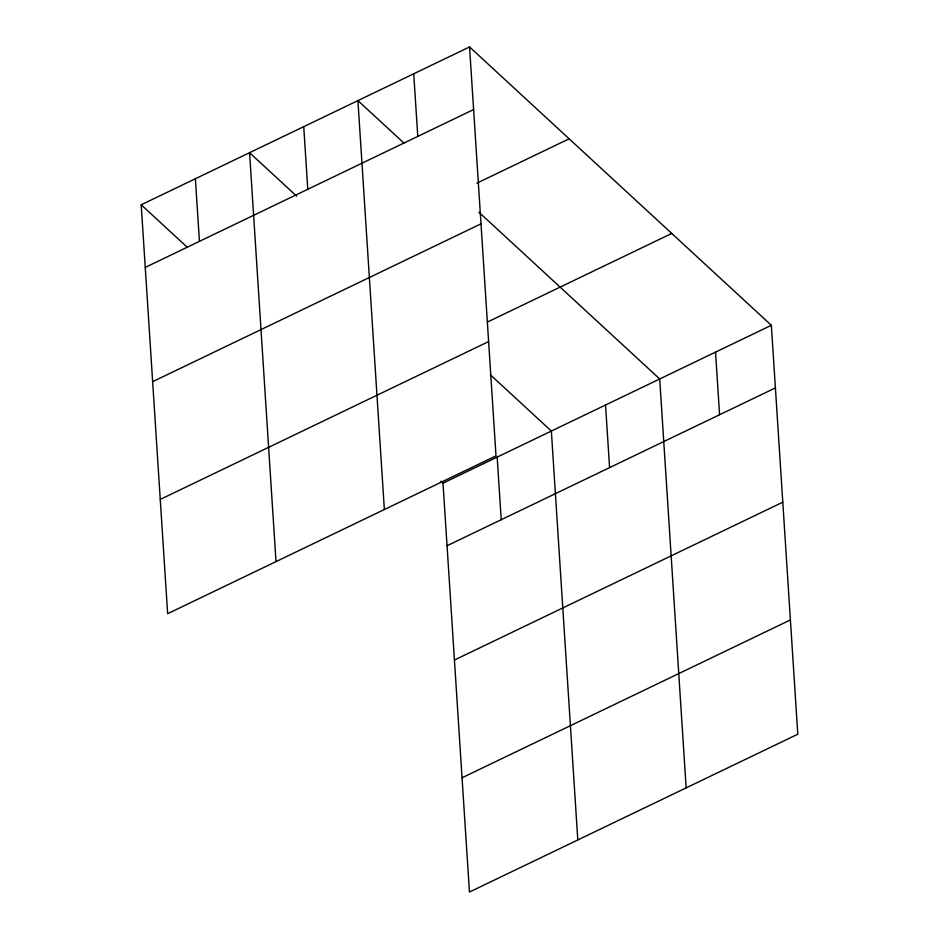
<?xml version="1.0" encoding="UTF-8"?>
<svg xmlns="http://www.w3.org/2000/svg" width="939" height="939" viewBox="0 0 939 939"><rect width="100%" height="100%" fill="white"/><g stroke="black" fill="none" stroke-linecap="round" stroke-linejoin="round"><path stroke-width="1.41" d="M469.559 46.95L496.003 455.861L167.647 613.695L141.202 204.784L469.559 46.95L771.353 325.305L797.798 734.216L469.441 892.05L442.997 483.139L440.861 481.167M145.252 267.404L473.608 109.558M476.977 183.105L569.151 138.808M152.646 381.68L480.991 223.846M487.447 322.042L671.761 233.447M160.264 499.419L488.609 341.585M442.997 483.139L771.353 325.305M447.046 545.747L775.403 387.913M454.441 660.035L782.786 502.189M462.058 777.774L790.403 619.928M403.97 143.092L357.923 100.614L384.356 509.525M478.89 212.191L659.706 378.969L686.151 787.88M296.677 196.157L249.563 152.705L276.007 561.616M490.311 374.755L551.357 431.048L577.802 839.959M141.202 204.784L187.26 247.262M715.53 352.137L719.579 414.745M605.538 405.014L609.587 467.622M497.177 457.093L501.226 519.713M413.735 73.782L417.785 136.39M303.743 126.659L307.792 189.267M195.382 178.75L199.432 241.358"/></g></svg>
